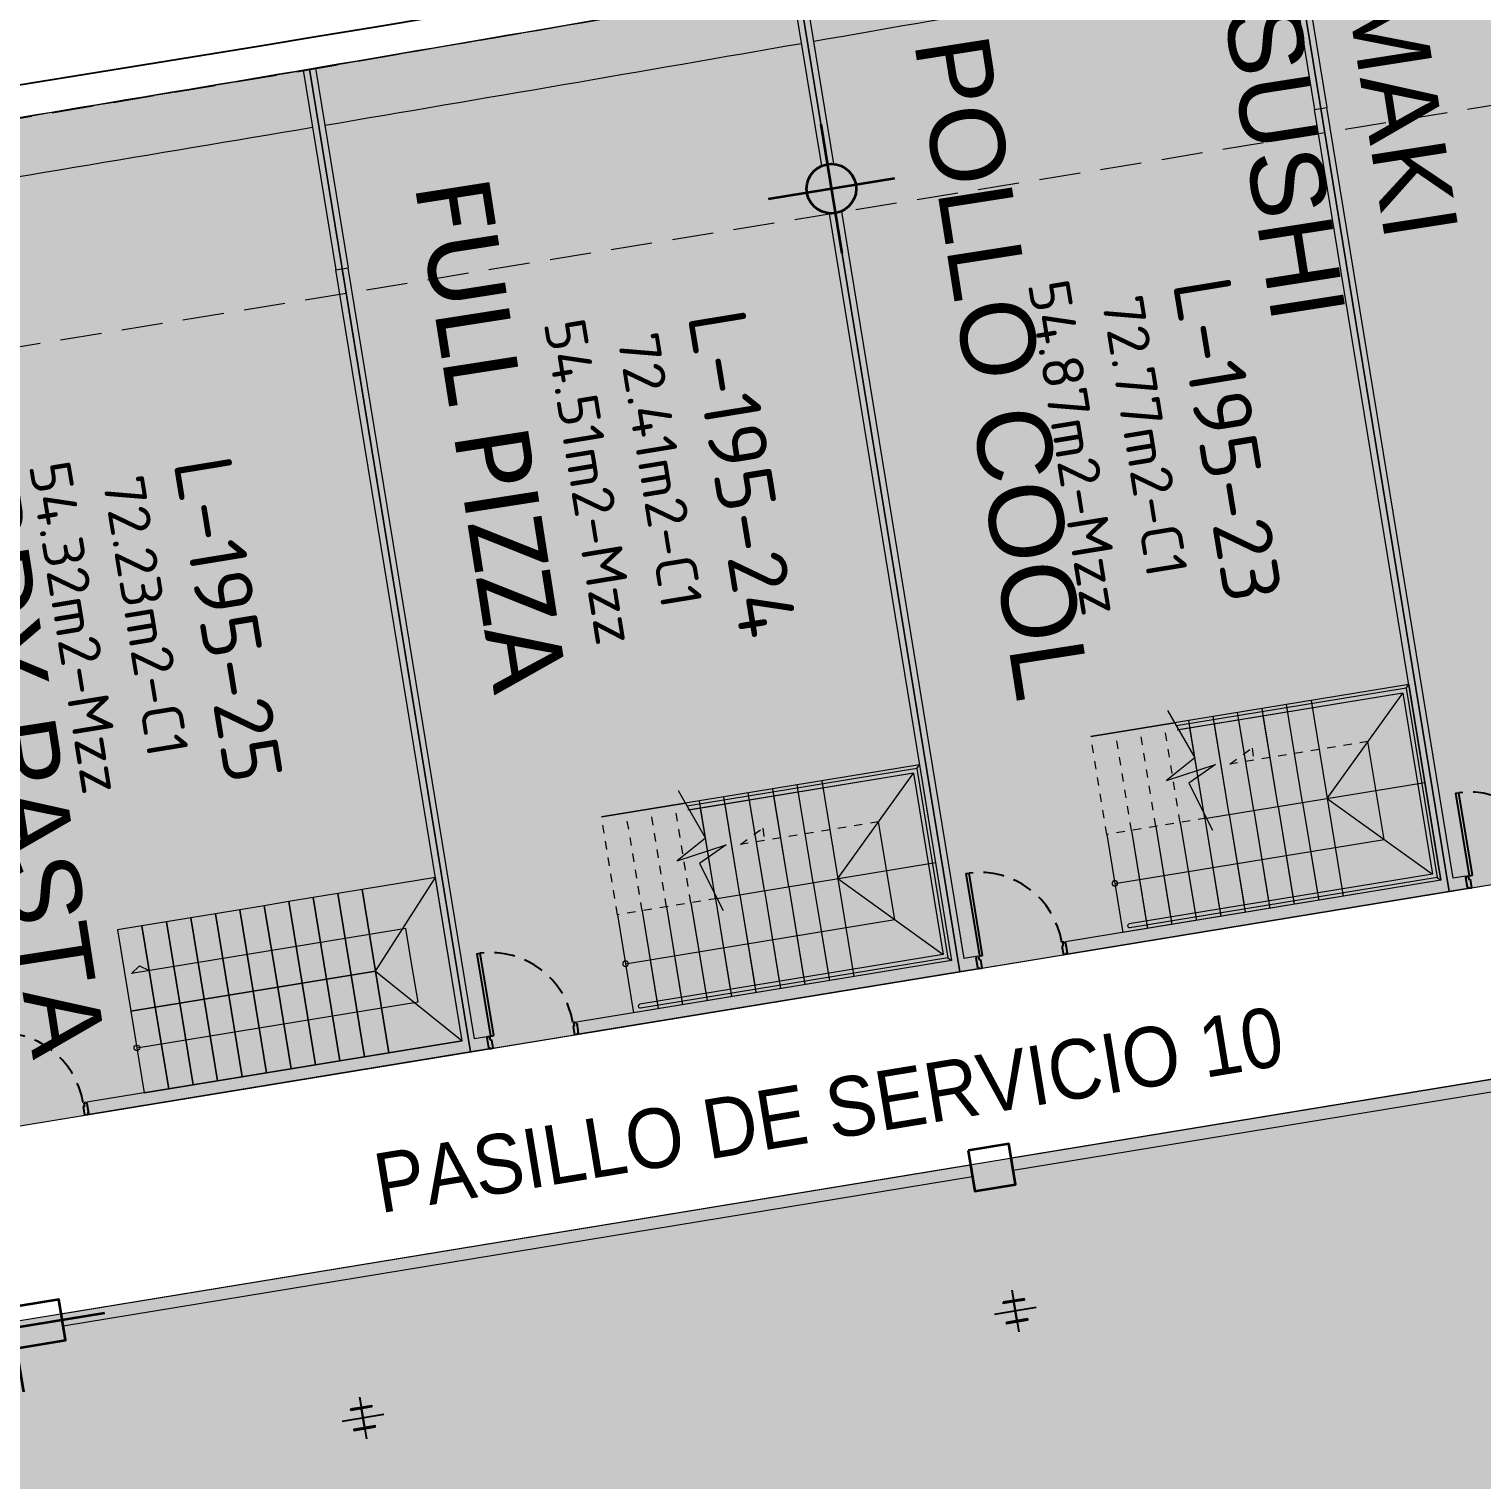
# Model space of a CAD drawing. Header units: metres. Extents: x 2 to 659295185, y -28 to 1124222152.
# Drawn here: x 655574.63 to 655592.21, y 1126398.99 to 1126416.55 of the extents above; entities that cross this region are included whole.
import ezdxf
from ezdxf.enums import TextEntityAlignment as Align

# ---------------------------------------------------------------- set-up
doc = ezdxf.new("R2010")
doc.units = ezdxf.units.M
doc.header["$MEASUREMENT"] = 0
for name, pattern in [('ACAD_ISO04W100', [30, 24, -3, 0, -3]), ('CCSM_C1_CUERPO CK$0$DASHED', [0.75, 0.5, -0.25]), ('CCSM_C1_CUERPO EL$0$CONTINUA', [0]), ('CCSM_C1_CUERPO EL$0$DASHED', [0.75, 0.5, -0.25]), ('CONTINUA', [0]), ('DASHDOT', [1, 0.5, -0.25, 0, -0.25]), ('HIDDEN', [0.375, 0.25, -0.125])]:
    doc.linetypes.add(name, pattern=pattern)
doc.layers.get('0').update_dxf_attribs({"linetype": 'CONTINUOUS'})
for name, color, linetype in [('+ARQ-ejes', 8, 'ACAD_ISO04W100'), ('+ARQ-estructura', 2, 'CONTINUOUS'), ('CCSM_C1_CUERPO BJ$0$A-LOCAL ID', 7, 'CONTINUOUS'), ('CCSM_C1_CUERPO BJ$0$ID_Nº LOCAL', 7, 'CONTINUOUS'), ('CCSM_C1_CUERPO CK$0$A-VISTA 4', 8, 'CONTINUOUS'), ('CCSM_C1_CUERPO EL$0$A-AREAS COMERCIALES', 151, 'CONTINUOUS'), ('CCSM_C1_CUERPO EL$0$A-LOCAL ID', 7, 'CONTINUOUS'), ('CCSM_C1_CUERPO EL$0$A-PARED', 2, 'CCSM_C1_CUERPO EL$0$CONTINUA'), ('CCSM_C1_CUERPO EL$0$A-PROYECCIONES', 5, 'CCSM_C1_CUERPO EL$0$DASHED'), ('CCSM_C1_CUERPO EL$0$A-PUERTA', 5, 'CCSM_C1_CUERPO EL$0$CONTINUA'), ('CCSM_C1_CUERPO EL$0$A-VISTA 3', 5, 'CONTINUOUS'), ('CCSM_C1_CUERPO EL$0$ID_AREA EXACTA', 7, 'CONTINUOUS'), ('CCSM_C1_CUERPO EL$0$ID_Nº LOCAL', 7, 'CONTINUOUS'), ('CCSM_C1_CUERPO EL$0$ID_RUBRO', 7, 'CONTINUOUS'), ('MESAS DE FERIA', 7, 'CONTINUOUS')]:
    doc.layers.add(name, color=color, linetype=linetype)
for name, color, linetype, lineweight in [('CCSM_XREF ESTRUCTURA15$0$E-CA-COLUMNA', 2, 'CONTINUOUS', 35), ('CCSM_XREF ESTRUCTURA15$0$E-CE-COLUMNA', 2, 'CONTINUOUS', 35), ('LOCALES ASIGNADOS', 41, 'DASHDOT', 0), ('LOCALES FERIA', 11, 'CONTINUOUS', 0), ('NOMBRES LOCATARIOS', 7, 'CONTINUA', 0), ('XREF ESCALERAS', 252, 'CONTINUOUS', 0)]:
    doc.layers.add(name, color=color, linetype=linetype, lineweight=lineweight)
doc.styles.add('CCSM_C1_CUERPO BJ$0$ROMANS', font='romans__.ttf')
doc.styles.add('CCSM_C1_CUERPO BJ$0$sigo', font='arial.ttf', dxfattribs={"width": 0.9})
doc.styles.add('CCSM_C1_CUERPO EL$0$ROMANS', font='romans__.ttf')
doc.styles.get("Standard").update_dxf_attribs({"font": 'tahoma.ttf'})

# ---------------------------------------------------------------- blocks, each defined once
blk = doc.blocks.new('CCSM_XREF ESTRUCTURA15$0$CCSM_COLUMNA REC')
at = {"layer": 'CCSM_XREF ESTRUCTURA15$0$E-CA-COLUMNA'}
blk.add_lwpolyline([(-0.25, -0.25), (0.25, -0.25), (0.25, 0.25), (-0.25, 0.25)], close=True, dxfattribs=at)
blk = doc.blocks.new('CCSM_XREF ESTRUCTURA15$0$COLUM REC 120x50 mid')
at = {"color": 5}
for p, q in [((0, 1.124), (0, -1.124)), ((-0.789, 0), (0.789, 0))]:
    blk.add_line(p, q, dxfattribs=at)
at = {"color": 2}
blk.add_lwpolyline([(-0.25, 0.6), (-0.25, -0.6), (0.25, -0.6), (0.25, 0.6)], close=True, dxfattribs=at)
blk = doc.blocks.new('CCSM_C1_CUERPO BJ$0$IDENT LOCAL')
at = {"style": 'CCSM_C1_CUERPO BJ$0$ROMANS'}
for tag, height, p in [('AREA-EXACTA', 0.5, (0.587, 0.096)), ('NºLOCAL', 0.7, (1.17, 0.119)), ('RUBRO', 0.35, (0, 0)), ('USO', 0.35, (-0.587, -0.096))]:
    blk.add_attdef(tag, text='', height=height, rotation=279.3085, dxfattribs=at).set_placement(p, align=Align.BOTTOM_CENTER)
blk = doc.blocks.new('CCSM_C1_CUERPO EL$0$P-IZQ 110-15')
for p, q in [((0.045, 1.01), (0.085, 1.01)), ((0.045, 1.01), (0.045, 0)), ((0.085, 0), (0.085, 1.01)), ((0, -0.015), (0.015, -0.015)), ((0, -0.015), (0, -0.135)), ((0, -0.135), (0.015, -0.135)), ((0.015, 0), (0.035, 0)), ((0.015, -0.015), (0.015, 0)), ((0.015, -0.135), (0.015, -0.15)), ((0.015, -0.15), (0.05, -0.15)), ((0.035, 0), (0.035, -0.045)), ((0.035, -0.045), (0.05, -0.045)), ((0.045, 0), (0.085, 0)), ((0.05, -0.045), (0.05, -0.15)), ((1.065, -0.045), (1.05, -0.045)), ((1.05, -0.045), (1.05, -0.15)), ((1.085, -0.15), (1.05, -0.15)), ((1.065, 0), (1.065, -0.045)), ((1.085, 0), (1.065, 0)), ((1.085, -0.015), (1.085, 0)), ((1.1, -0.015), (1.085, -0.015)), ((1.1, -0.135), (1.085, -0.135)), ((1.085, -0.135), (1.085, -0.15)), ((1.1, -0.015), (1.1, -0.135))]:
    blk.add_line(p, q)
at = {"color": 8, "linetype": 'CCSM_C1_CUERPO EL$0$DASHED', "ltscale": 0.5}
blk.add_arc((0.045, 0), 1.011, 360, 87.732, dxfattribs=at)
blk = doc.blocks.new('CCSM_XREF ESTRUCTURA15$0$CCSM_COLUM REDONDA')
at = {"color": 5}
for p, q in [((0, 0.774), (0, -0.774)), ((-0.789, 0), (0.789, 0))]:
    blk.add_line(p, q, dxfattribs=at)
blk.add_circle((0, 0), 0.3)
blk = doc.blocks.new('STAIRS2')
for p, q in [((655560.082, 1126407.36), (655561.096, 1126407.526)), ((655561.096, 1126407.526), (655560.082, 1126407.36))]:
    blk.add_line(p, q)
at = {"layer": 'XREF ESCALERAS', "linetype": 'HIDDEN', "ltscale": 0.02}
for p, q in [((655560.082, 1126407.36), (655561.096, 1126407.526)), ((655560.698, 1126406.245), (655560.504, 1126407.429)), ((655560.994, 1126406.293), (655560.8, 1126407.477)), ((655561.291, 1126406.342), (655561.096, 1126407.526)), ((655560.402, 1126406.196), (655560.208, 1126407.38))]:
    blk.add_line(p, q, dxfattribs=at)
at = {"layer": 'XREF ESCALERAS'}
for p, q in [((655557.248, 1126406.895), (655560.082, 1126407.36)), ((655557.294, 1126406.862), (655560.073, 1126407.318)), ((655557.294, 1126406.862), (655560.073, 1126407.318)), ((655557.351, 1126406.821), (655560.082, 1126407.268)), ((655557.351, 1126406.821), (655560.063, 1126407.265)), ((655559.327, 1126407.195), (655559.32, 1126407.235)), ((655559.514, 1126406.051), (655559.32, 1126407.235)), ((655559.623, 1126407.244), (655559.616, 1126407.283)), ((655559.81, 1126406.099), (655559.616, 1126407.283)), ((655560.106, 1126406.148), (655559.912, 1126407.332)), ((655560.106, 1126406.148), (655559.927, 1126407.243)), ((655558.432, 1126407.089), (655558.438, 1126407.05)), ((655558.432, 1126407.089), (655558.82, 1126404.721)), ((655558.735, 1126407.098), (655558.728, 1126407.138)), ((655558.922, 1126405.954), (655558.728, 1126407.138)), ((655559.031, 1126407.147), (655559.024, 1126407.186)), ((655559.218, 1126406.002), (655559.024, 1126407.186)), ((655559.218, 1126406.002), (655559.039, 1126407.097)), ((655559.514, 1126406.051), (655559.335, 1126407.146)), ((655559.81, 1126406.099), (655559.631, 1126407.194)), ((655557.248, 1126406.895), (655557.636, 1126404.527)), ((655557.248, 1126406.895), (655557.636, 1126404.527)), ((655557.294, 1126406.862), (655557.248, 1126406.895)), ((655557.294, 1126406.862), (655557.669, 1126404.573)), ((655557.294, 1126406.862), (655557.669, 1126404.573)), ((655557.351, 1126406.821), (655557.71, 1126404.63)), ((655558.626, 1126405.905), (655557.351, 1126406.821)), ((655557.351, 1126406.821), (655557.71, 1126404.63)), ((655558.131, 1126405.216), (655557.937, 1126406.4)), ((655561.291, 1126406.342), (655561.485, 1126405.157)), ((655561.291, 1126406.342), (655561.485, 1126405.157)), ((655560.402, 1126406.196), (655560.582, 1126405.101)), ((655560.402, 1126406.196), (655560.596, 1126405.012)), ((655560.698, 1126406.245), (655560.878, 1126405.149)), ((655560.698, 1126406.245), (655560.893, 1126405.06)), ((655560.994, 1126406.293), (655561.174, 1126405.198)), ((655560.994, 1126406.293), (655561.189, 1126405.109)), ((655560.087, 1126406.144), (655557.442, 1126405.711)), ((655559.218, 1126406.002), (655559.398, 1126404.907)), ((655559.218, 1126406.002), (655559.412, 1126404.818)), ((655559.514, 1126406.051), (655559.694, 1126404.955)), ((655559.514, 1126406.051), (655559.708, 1126404.866)), ((655559.81, 1126406.099), (655559.99, 1126405.004)), ((655559.81, 1126406.099), (655560.004, 1126404.915)), ((655560.106, 1126406.148), (655560.286, 1126405.052)), ((655560.106, 1126406.148), (655560.3, 1126404.963)), ((655558.626, 1126405.905), (655557.71, 1126404.63)), ((655558.922, 1126405.954), (655559.102, 1126404.858)), ((655558.922, 1126405.954), (655559.116, 1126404.769)), ((655561.388, 1126405.75), (655558.131, 1126405.216)), ((655557.636, 1126404.527), (655561.485, 1126405.157)), ((655557.636, 1126404.527), (655561.485, 1126405.157)), ((655557.669, 1126404.573), (655561.387, 1126405.182)), ((655557.669, 1126404.573), (655561.387, 1126405.182)), ((655557.71, 1126404.63), (655561.381, 1126405.232)), ((655557.71, 1126404.63), (655561.381, 1126405.232)), ((655560.886, 1126405.1), (655560.893, 1126405.06)), ((655561.182, 1126405.149), (655561.189, 1126405.109)), ((655559.998, 1126404.954), (655560.004, 1126404.915)), ((655560.294, 1126405.003), (655560.3, 1126404.963)), ((655560.59, 1126405.052), (655560.596, 1126405.012)), ((655558.814, 1126404.76), (655558.82, 1126404.721)), ((655559.11, 1126404.809), (655559.116, 1126404.769)), ((655559.406, 1126404.857), (655559.412, 1126404.818)), ((655559.702, 1126404.906), (655559.708, 1126404.866)), ((655557.669, 1126404.573), (655557.636, 1126404.527))]:
    blk.add_line(p, q, dxfattribs=at)
at = {"layer": 'XREF ESCALERAS', "linetype": 'CCSM_C1_CUERPO CK$0$DASHED', "ltscale": 0.02}
for p, q in [((655559.608, 1126406.674), (655559.292, 1126406.773)), ((655559.292, 1126406.773), (655559.319, 1126406.627)), ((655557.937, 1126406.4), (655559.608, 1126406.674)), ((655560.087, 1126406.144), (655561.291, 1126406.342)), ((655560.087, 1126406.144), (655561.291, 1126406.342))]:
    blk.add_line(p, q, dxfattribs=at)
at = {"layer": 'XREF ESCALERAS'}
blk.add_lwpolyline([(655560.116, 1126407.531), (655559.986, 1126406.882), (655560.398, 1126406.729), (655559.773, 1126406.724), (655560.154, 1126406.613), (655560.064, 1126405.983)], dxfattribs=at)
blk.add_lwpolyline([(655560.116, 1126407.531), (655559.986, 1126406.882), (655560.398, 1126406.729), (655559.773, 1126406.724), (655560.154, 1126406.613), (655560.064, 1126405.983)], dxfattribs=at)
at = {"layer": 'XREF ESCALERAS', "linetype": 'CCSM_C1_CUERPO CK$0$DASHED', "ltscale": 0.02}
blk.add_lwpolyline([(655557.937, 1126406.4), (655559.608, 1126406.674), (655559.292, 1126406.773), (655559.319, 1126406.627)], dxfattribs=at)
at = {"layer": 'XREF ESCALERAS'}
blk.add_circle((655561.388, 1126405.75), 0.0332, dxfattribs=at)
blk.add_arc((655561.38, 1126405.206), 0.0253, 287.3371, 88.5915, dxfattribs=at)
blk.add_arc((655561.38, 1126405.206), 0.0253, 287.3371, 88.5915, dxfattribs=at)
blk = doc.blocks.new('CCSM_C1_CUERPO EL$0$IDENT LOCAL')
at = {"style": 'CCSM_C1_CUERPO EL$0$ROMANS'}
for tag, height, p in [('NºLOCAL', 0.7, (0.201, 1.671)), ('AREA-EXACTA', 0.5, (0, 0.85)), ('RUBRO', 0.35, (0, 0)), ('USO', 0.35, (0, -0.85))]:
    blk.add_attdef(tag, text='', height=height, dxfattribs=at).set_placement(p, align=Align.BOTTOM_CENTER)

msp = doc.modelspace()

# ---------------------------------------------------------------- hatches: boundary and pattern name
at = {"layer": 'LOCALES ASIGNADOS'}
h = msp.add_hatch(color=256, dxfattribs=at)
edge = h.paths.add_edge_path()
edge.add_arc((219491.1056, 1054914.3756), 441878.9229, 9.308049718, 9.309563548, ccw=False)
edge.add_line((655551.8097, 1126384.9626), (655564.5398, 1126387.0492))
edge.add_line((655564.5398, 1126387.0492), (655562.5867, 1126398.9652))
edge.add_line((655562.5867, 1126398.9652), (655552.3922, 1126397.2942))
edge.add_line((655552.3922, 1126397.2942), (655552.4569, 1126396.8995))
edge.add_line((655552.4569, 1126396.8995), (655549.9212, 1126396.4839))
h = msp.add_hatch(color=256, dxfattribs=at)
edge = h.paths.add_edge_path()
edge.add_line((655513.5683, 1126469.8955), (655525.4103, 1126471.8365))
edge.add_arc((823004.9948, 1153921.5169), 169714.1602, 189.307944851, 189.309970477)
edge.add_line((655526.3809, 1126465.9155), (655514.5388, 1126463.9745))
edge.add_line((655514.5388, 1126463.9745), (655513.5683, 1126469.8955))
h = msp.add_hatch(color=256, dxfattribs=at)
edge = h.paths.add_edge_path()
edge.add_line((655527.1552, 1126387.0016), (655538.9973, 1126388.9427))
edge.add_arc((823018.0965, 1153841.5836), 169714.1602, 189.306932041, 189.308957667, ccw=False)
edge.add_line((655538.0268, 1126394.8637), (655526.1848, 1126392.9226))
edge.add_line((655526.1848, 1126392.9226), (655527.1552, 1126387.0016))
h.paths.add_polyline_path([(655539.9677, 1126383.0216), (655538.9972, 1126388.9427), (655527.1552, 1126387.0017), (655528.1257, 1126381.0806)])
h = msp.add_hatch(color=256, dxfattribs=at)
edge = h.paths.add_edge_path()
edge.add_arc((691312.3147, 1132240.3442), 36223.8148, 189.27992105, 189.33698147)
edge.add_line((655568.4218, 1126363.3652), (655625.1157, 1126372.655))
edge.add_line((655625.1157, 1126372.655), (655622.4869, 1126388.6938))
edge.add_line((655622.4869, 1126388.6938), (655613.0873, 1126387.1531))
edge.add_line((655613.0873, 1126387.1531), (655609.9546, 1126406.7292))
edge.add_line((655609.9546, 1126406.7292), (655562.5867, 1126398.9652))
at = {"layer": 'LOCALES FERIA'}
h = msp.add_hatch(color=11, dxfattribs=at)
edge = h.paths.add_edge_path()
edge.add_line((655597.7366, 1126407.0826), (655595.7511, 1126419.196))
edge.add_arc((655377.7276, 1127600.5384), 1201.2927, 280.1703887, 280.4566032, ccw=False)
edge.add_line((655589.8472, 1126418.1217), (655591.8156, 1126406.1121))
edge.add_line((655591.8156, 1126406.1121), (655597.7366, 1126407.0826))
h = msp.add_hatch(color=11, dxfattribs=at)
edge = h.paths.add_edge_path()
edge.add_line((655591.8156, 1126406.1121), (655589.8472, 1126418.1217))
edge.add_arc((655377.7276, 1127600.5384), 1201.2927, 279.8841948, 280.1703887, ccw=False)
edge.add_line((655583.9383, 1126417.0769), (655585.8946, 1126405.1416))
edge.add_line((655585.8946, 1126405.1416), (655591.8156, 1126406.1121))
h = msp.add_hatch(color=11, dxfattribs=at)
edge = h.paths.add_edge_path()
edge.add_line((655585.8946, 1126405.1416), (655583.9383, 1126417.0769))
edge.add_arc((655377.7276, 1127600.5384), 1201.2927, 279.5980162, 279.8841948, ccw=False)
edge.add_line((655578.0247, 1126416.0617), (655579.9736, 1126404.1711))
edge.add_line((655579.9736, 1126404.1711), (655585.8946, 1126405.1416))
h = msp.add_hatch(color=11, dxfattribs=at)
edge = h.paths.add_edge_path()
edge.add_line((655579.9736, 1126404.1711), (655578.0247, 1126416.0617))
edge.add_arc((655377.7276, 1127600.5384), 1201.2927, 279.3118439, 279.5980162, ccw=False)
edge.add_line((655572.1062, 1126415.076), (655574.0527, 1126403.2006))
edge.add_line((655574.0527, 1126403.2006), (655579.9736, 1126404.1711))

# ---------------------------------------------------------------- linework, layer by layer
at = {"layer": '+ARQ-ejes', "linetype": 'ACAD_ISO04W100', "ltscale": 10}
for p, q in [((655586.526, 1126401.2892), (655586.6089, 1126400.7835)), ((655586.8203, 1126401.0778), (655586.3146, 1126400.9949)), ((655578.6314, 1126399.9952), (655578.7142, 1126399.4895)), ((655578.9256, 1126399.7838), (655578.42, 1126399.7009))]:
    msp.add_line(p, q, dxfattribs=at)
at = {"layer": '+ARQ-estructura', "color": 1, "linetype": 'Continuous', "ltscale": 5}
for points in [[(655586.4181, 1126401.1436), (655586.4201, 1126401.1318), (655586.539, 1126401.1513, -0.4142136), (655586.5447, 1126401.1471), (655586.5813, 1126400.9241, -0.4142136), (655586.5772, 1126400.9184), (655586.4583, 1126400.8989), (655586.4602, 1126400.887), (655586.7168, 1126400.9291), (655586.7148, 1126400.9409), (655586.5959, 1126400.9214, -0.4142136), (655586.5902, 1126400.9256), (655586.5536, 1126401.1486, -0.4142136), (655586.5578, 1126401.1543), (655586.6767, 1126401.1738), (655586.6747, 1126401.1857)], [(655578.5235, 1126399.8496), (655578.5254, 1126399.8378), (655578.6443, 1126399.8573, -0.4142136), (655578.6501, 1126399.8531), (655578.6866, 1126399.6301, -0.4142136), (655578.6825, 1126399.6244), (655578.5636, 1126399.6049), (655578.5655, 1126399.593), (655578.8221, 1126399.6351), (655578.8202, 1126399.6469), (655578.7013, 1126399.6274, -0.4142136), (655578.6955, 1126399.6316), (655578.659, 1126399.8546, -0.4142136), (655578.6631, 1126399.8603), (655578.782, 1126399.8798), (655578.7801, 1126399.8917)]]:
    msp.add_lwpolyline(points, format="xyb", close=True, dxfattribs=at)
at = {"layer": 'CCSM_C1_CUERPO CK$0$A-VISTA 4', "lineweight": 5}
for radius, start, end in [(1196.2927, 278.1177294, 282.1897732), (1201.9927, 279.887432, 280.1663113), (1201.9927, 279.6014227, 279.8802816), (1201.9927, 279.3154143, 279.5942725)]:
    msp.add_arc((655377.7276, 1127600.5384), radius, start, end, dxfattribs=at)
at = {"layer": 'CCSM_C1_CUERPO EL$0$A-AREAS COMERCIALES', "lineweight": 5}
for points in [[(655538.5815, 1126465.4833), (655549.4499, 1126399.168), (655625.7204, 1126411.6693), (655626.1491, 1126409.0542), (655612.2276, 1126406.7724), (655613.93, 1126396.3859), (655625.6975, 1126398.3146), (655626.2141, 1126395.1693), (655630.0694, 1126395.8012), (655629.5227, 1126399.1363), (655629.4985, 1126399.2843), (655632.4765, 1126399.772), (655630.7242, 1126410.4628), (655633.5963, 1126410.9336), (655633.2485, 1126413.0552), (655630.4258, 1126412.5926), (655628.9458, 1126421.6221), (655631.4622, 1126422.0345), (655631.3651, 1126422.6266), (655631.9572, 1126422.7237), (655631.6499, 1126424.5986), (655631.4088, 1126426.07)], [(655591.8156, 1126406.1121), (655590.2628, 1126415.5857)], [(655584.3418, 1126414.6151), (655585.8946, 1126405.1416)], [(655579.9736, 1126404.1711), (655578.4209, 1126413.6447)], [(655551.8097, 1126384.9626), (655563.6517, 1126386.9036), (655561.6985, 1126398.8196), (655610.0286, 1126406.7413), (655613.211, 1126387.3254), (655622.6106, 1126388.866), (655625.2633, 1126372.682), (655567.5336, 1126363.2197), (655565.5927, 1126375.0616), (655553.487, 1126373.0774), (655552.9688, 1126377.076), (655552.723, 1126378.9115), (655552.2692, 1126382.0232), (655551.8097, 1126384.9626)]]:
    msp.add_lwpolyline(points, dxfattribs=at)
for points in [[(655597.7366, 1126407.0826), (655595.7511, 1126419.196, -0.0012488), (655589.8472, 1126418.1217), (655591.8156, 1126406.1121)], [(655591.8156, 1126406.1121), (655589.8472, 1126418.1217, -0.0012488), (655583.9383, 1126417.0769), (655585.8946, 1126405.1416)], [(655585.8946, 1126405.1416), (655583.9383, 1126417.0769, -0.0012487), (655578.0247, 1126416.0617), (655579.9736, 1126404.1711)], [(655579.9736, 1126404.1711), (655578.0247, 1126416.0617, -0.0012487), (655572.1062, 1126415.076), (655574.0527, 1126403.2006)]]:
    msp.add_lwpolyline(points, format="xyb", close=True, dxfattribs=at)
at = {"layer": 'CCSM_C1_CUERPO EL$0$A-PARED', "color": 3, "lineweight": 5}
for points in [[(655589.7733, 1126418.1084), (655590.1888, 1126415.5735)], [(655589.921, 1126418.1349), (655590.3368, 1126415.5978)], [(655583.8644, 1126417.064), (655584.2208, 1126414.8897)], [(655584.0122, 1126417.0897), (655584.3688, 1126414.9139)], [(655577.9507, 1126416.0492), (655578.3468, 1126413.6325)], [(655578.0986, 1126416.0742), (655578.4949, 1126413.6568)]]:
    msp.add_lwpolyline(points, dxfattribs=at)
at = {"layer": 'CCSM_C1_CUERPO EL$0$A-PARED', "lineweight": 5}
for points in [[(655590.1888, 1126415.5735), (655590.3368, 1126415.5978)], [(655591.7174, 1126406.248), (655590.1888, 1126415.5735)], [(655591.8654, 1126406.2722), (655590.3368, 1126415.5978)], [(655584.3148, 1126414.3164), (655585.7964, 1126405.2775)], [(655584.4628, 1126414.3406), (655585.9444, 1126405.3017)], [(655578.3468, 1126413.6325), (655578.4949, 1126413.6568)], [(655579.8754, 1126404.307), (655578.3468, 1126413.6325)], [(655580.0234, 1126404.3312), (655578.4949, 1126413.6568)], [(655591.7174, 1126406.248), (655587.173, 1126405.5031)], [(655592.0134, 1126406.2965), (655591.8654, 1126406.2722)], [(655592.0377, 1126406.1485), (655592.0134, 1126406.2965)], [(655592.0377, 1126406.1485), (655587.1973, 1126405.3551)], [(655587.173, 1126405.5031), (655587.1973, 1126405.3551)], [(655585.7964, 1126405.2775), (655581.2569, 1126404.5334)], [(655586.0875, 1126405.3252), (655585.9444, 1126405.3017)], [(655586.0875, 1126405.3252), (655586.1117, 1126405.1772)], [(655586.1117, 1126405.1772), (655581.2812, 1126404.3854)], [(655581.2812, 1126404.3854), (655581.2569, 1126404.5334)], [(655579.8754, 1126404.307), (655575.331, 1126403.5621)], [(655580.1714, 1126404.3555), (655580.0234, 1126404.3312)], [(655580.1957, 1126404.2075), (655580.1714, 1126404.3555)], [(655580.1957, 1126404.2075), (655575.3553, 1126403.4141)], [(655575.331, 1126403.5621), (655575.3553, 1126403.4141)]]:
    msp.add_lwpolyline(points, dxfattribs=at)
for points in [[(655586.5174, 1126402.8876), (655586.5416, 1126402.7396), (655597.8902, 1126404.5997), (655597.8659, 1126404.7477)], [(655575.045, 1126400.8552), (655575.0208, 1126401.0032), (655586.0239, 1126402.8067), (655586.0482, 1126402.6587)]]:
    msp.add_lwpolyline(points, close=True, dxfattribs=at)
at = {"layer": 'CCSM_C1_CUERPO EL$0$A-PARED', "color": 3, "lineweight": 5}
msp.add_arc((655377.7276, 1127600.5384), 1201.2927, 279.594439, 279.6015934, dxfattribs=at)
at = {"layer": 'CCSM_C1_CUERPO EL$0$A-PROYECCIONES', "lineweight": 5}
msp.add_lwpolyline([(655421.1065, 1126403.1157, 0.0062103), (655452.1715, 1126404.6309, 0.0092237), (655503.3398, 1126408.847, 0.0058318), (655535.1153, 1126412.626), (655535.6132, 1126409.5887, 0.0194724), (655631.4645, 1126426.348, 0.0707147)], format="xyb", dxfattribs=at)
msp.add_lwpolyline([(655625.9113, 1126421.1247), (655619.9163, 1126420.1421), (655608.0743, 1126418.2011), (655596.2323, 1126416.2601), (655584.3904, 1126414.3191), (655560.9531, 1126410.4776)], dxfattribs=at)
at = {"layer": 'CCSM_C1_CUERPO EL$0$A-VISTA 3', "lineweight": 5}
for start, end in [(279.6015934, 279.8806146), (279.3154181, 279.594439)]:
    msp.add_arc((655377.7276, 1127600.5384), 1201.2927, start, end, dxfattribs=at)
at = {"layer": 'MESAS DE FERIA'}
msp.add_arc((655435.616, 1127281.3346), 876.538, 277.3238872, 283.2378814, dxfattribs=at)
at = {"layer": 'XREF ESCALERAS', "color": 3}
for q in [(655579.5519, 1126406.2806), (655579.8754, 1126404.307)]:
    msp.add_line((655578.8255, 1126405.1482), q, dxfattribs=at)
for points in [[(655579.7136, 1126405.2938), (655579.5519, 1126406.2806), (655578.6637, 1126406.1351), (655578.8255, 1126405.1482), (655578.8255, 1126405.1482)], [(655575.9377, 1126404.2189), (655578.8983, 1126404.7041), (655579.3394, 1126404.7765), (655579.2666, 1126405.2205), (655579.1938, 1126405.6646), (655578.7527, 1126405.5923), (655575.8709, 1126405.1199), (655575.9681, 1126405.2129), (655576.0882, 1126405.1556)], [(655578.8255, 1126405.1482), (655578.8255, 1126405.1482), (655578.9872, 1126404.1614), (655579.8754, 1126404.307), (655579.7136, 1126405.2938), (655579.7136, 1126405.2938)]]:
    msp.add_lwpolyline(points, dxfattribs=at)
for points in [[(655577.9373, 1126405.0026), (655577.7756, 1126405.9895), (655577.477, 1126405.9405), (655577.6413, 1126404.9541)], [(655578.2334, 1126405.0512), (655578.0716, 1126406.038), (655577.7756, 1126405.9895), (655577.9373, 1126405.0026)], [(655578.5294, 1126405.0997), (655578.3677, 1126406.0865), (655578.0716, 1126406.038), (655578.2334, 1126405.0512)], [(655578.8255, 1126405.1482), (655578.6637, 1126406.1351), (655578.3677, 1126406.0865), (655578.5294, 1126405.0997)], [(655577.0492, 1126404.8571), (655576.8874, 1126405.8439), (655576.5914, 1126405.7954), (655576.7531, 1126404.8085)], [(655577.3452, 1126404.9056), (655577.1835, 1126405.8924), (655576.8874, 1126405.8439), (655577.0492, 1126404.8571)], [(655577.6413, 1126404.9541), (655577.477, 1126405.9405), (655577.1835, 1126405.8924), (655577.3452, 1126404.9056)], [(655576.161, 1126404.7115), (655575.9992, 1126405.6983), (655575.7032, 1126405.6498), (655575.8649, 1126404.663)], [(655576.457, 1126404.76), (655576.2953, 1126405.7469), (655575.9992, 1126405.6983), (655576.161, 1126404.7115)], [(655576.7531, 1126404.8085), (655576.5914, 1126405.7954), (655576.2953, 1126405.7469), (655576.4571, 1126404.76)], [(655578.6912, 1126404.1129), (655578.5294, 1126405.0997), (655578.2334, 1126405.0512), (655578.3951, 1126404.0643)], [(655578.9872, 1126404.1614), (655578.8255, 1126405.1482), (655578.5294, 1126405.0997), (655578.6912, 1126404.1129)], [(655577.803, 1126403.9673), (655577.6413, 1126404.9541), (655577.3452, 1126404.9056), (655577.507, 1126403.9187)], [(655578.0991, 1126404.0158), (655577.9373, 1126405.0026), (655577.6413, 1126404.9541), (655577.803, 1126403.9673)], [(655578.3951, 1126404.0643), (655578.2334, 1126405.0512), (655577.9373, 1126405.0026), (655578.0991, 1126404.0158)], [(655576.6188, 1126403.7731), (655576.4571, 1126404.76), (655576.161, 1126404.7115), (655576.3228, 1126403.7246)], [(655576.9149, 1126403.8217), (655576.7531, 1126404.8085), (655576.4571, 1126404.76), (655576.6188, 1126403.7732)], [(655577.2109, 1126403.8702), (655577.0492, 1126404.8571), (655576.7531, 1126404.8085), (655576.9149, 1126403.8217)], [(655577.507, 1126403.9187), (655577.3452, 1126404.9056), (655577.0492, 1126404.8571), (655577.2109, 1126403.8702)], [(655576.3228, 1126403.7246), (655576.161, 1126404.7115), (655575.865, 1126404.663), (655576.0267, 1126403.6761)]]:
    msp.add_lwpolyline(points, close=True, dxfattribs=at)
msp.add_circle((655575.9377, 1126404.2189), 0.0342, dxfattribs=at)

# ---------------------------------------------------------------- block references
at = {"layer": 'CCSM_C1_CUERPO BJ$0$A-LOCAL ID', "lineweight": 5}
ref = msp.add_blockref('CCSM_C1_CUERPO BJ$0$IDENT LOCAL', (655584.5985, 1126401.7069), dxfattribs=dict(at, xscale=0.9000000000244517, yscale=0.9000000000244517, zscale=0.9000000000244517, rotation=9.322235950626997))
ref.add_attrib('NºLOCAL', 'PASILLO DE SERVICIO 10', dxfattribs={"layer": 'CCSM_C1_CUERPO BJ$0$ID_Nº LOCAL', "height": 0.72, "rotation": 9.32224, "style": 'CCSM_C1_CUERPO BJ$0$sigo', "width": 0.9}).set_placement((655584.4016, 1126402.9059), align=Align.BOTTOM_CENTER)
at = {"layer": 'CCSM_C1_CUERPO EL$0$A-LOCAL ID', "lineweight": 5}
ref = msp.add_blockref('CCSM_C1_CUERPO EL$0$IDENT LOCAL', (655586.9, 1126411.4192), dxfattribs=dict(at, rotation=279.3084512864317))
ref.add_attrib('AREA-EXACTA', '72.77m2-C1', dxfattribs={"layer": 'CCSM_C1_CUERPO EL$0$ID_AREA EXACTA', "height": 0.5, "rotation": 279.30845, "style": 'CCSM_C1_CUERPO EL$0$ROMANS'}).set_placement((655587.7388, 1126411.5567), align=Align.BOTTOM_CENTER)
ref.add_attrib('RUBRO', '54.87m2-Mzz', dxfattribs={"layer": 'CCSM_C1_CUERPO EL$0$ID_RUBRO', "height": 0.5, "rotation": 279.30845, "style": 'CCSM_C1_CUERPO EL$0$ROMANS'}).set_placement((655586.9, 1126411.4192), align=Align.BOTTOM_CENTER)
ref.add_attrib('NºLOCAL', 'L-195-23', dxfattribs={"layer": 'CCSM_C1_CUERPO EL$0$ID_Nº LOCAL', "height": 0.7, "rotation": 279.30845, "style": 'CCSM_C1_CUERPO EL$0$ROMANS'}).set_placement((655588.5816, 1126411.4907), align=Align.BOTTOM_CENTER)
ref = msp.add_blockref('CCSM_C1_CUERPO EL$0$IDENT LOCAL', (655581.0331, 1126411.0055), dxfattribs=dict(at, rotation=279.3084512864317))
ref.add_attrib('AREA-EXACTA', '72.41m2-C1', dxfattribs={"layer": 'CCSM_C1_CUERPO EL$0$ID_AREA EXACTA', "height": 0.5, "rotation": 279.30845, "style": 'CCSM_C1_CUERPO EL$0$ROMANS'}).set_placement((655581.8719, 1126411.1429), align=Align.BOTTOM_CENTER)
ref.add_attrib('RUBRO', '54.51m2-Mzz', dxfattribs={"layer": 'CCSM_C1_CUERPO EL$0$ID_RUBRO', "height": 0.5, "rotation": 279.30845, "style": 'CCSM_C1_CUERPO EL$0$ROMANS'}).set_placement((655581.0331, 1126411.0055), align=Align.BOTTOM_CENTER)
ref.add_attrib('NºLOCAL', 'L-195-24', dxfattribs={"layer": 'CCSM_C1_CUERPO EL$0$ID_Nº LOCAL', "height": 0.7, "rotation": 279.30845, "style": 'CCSM_C1_CUERPO EL$0$ROMANS'}).set_placement((655582.7147, 1126411.077), align=Align.BOTTOM_CENTER)
ref = msp.add_blockref('CCSM_C1_CUERPO EL$0$IDENT LOCAL', (655574.8104, 1126409.2417), dxfattribs=dict(at, rotation=279.3084512864317))
ref.add_attrib('AREA-EXACTA', '72.23m2-C1', dxfattribs={"layer": 'CCSM_C1_CUERPO EL$0$ID_AREA EXACTA', "height": 0.5, "rotation": 279.30845, "style": 'CCSM_C1_CUERPO EL$0$ROMANS'}).set_placement((655575.6492, 1126409.3792), align=Align.BOTTOM_CENTER)
ref.add_attrib('RUBRO', '54.32m2-Mzz', dxfattribs={"layer": 'CCSM_C1_CUERPO EL$0$ID_RUBRO', "height": 0.5, "rotation": 279.30845, "style": 'CCSM_C1_CUERPO EL$0$ROMANS'}).set_placement((655574.8104, 1126409.2417), align=Align.BOTTOM_CENTER)
ref.add_attrib('NºLOCAL', 'L-195-25', dxfattribs={"layer": 'CCSM_C1_CUERPO EL$0$ID_Nº LOCAL', "height": 0.7, "rotation": 279.30845, "style": 'CCSM_C1_CUERPO EL$0$ROMANS'}).set_placement((655576.492, 1126409.3132), align=Align.BOTTOM_CENTER)
at = {"layer": 'CCSM_C1_CUERPO EL$0$A-PUERTA', "lineweight": 5, "rotation": 9.308451266684852}
for p in [(655592.0134, 1126406.2965), (655586.0875, 1126405.3253), (655580.1714, 1126404.3555), (655574.2455, 1126403.3842)]:
    msp.add_blockref('CCSM_C1_CUERPO EL$0$P-IZQ 110-15', p, dxfattribs=at)
at = {"layer": 'CCSM_XREF ESTRUCTURA15$0$E-CE-COLUMNA', "lineweight": 5}
for name, p, rotation in [('CCSM_XREF ESTRUCTURA15$0$CCSM_COLUM REDONDA', (655584.3418, 1126414.6151), 279.3084512535203), ('CCSM_XREF ESTRUCTURA15$0$CCSM_COLUMNA REC', (655586.2828, 1126402.7732), 279.3084512601026), ('CCSM_XREF ESTRUCTURA15$0$COLUM REC 120x50 mid', (655574.4408, 1126400.8322), 99.3084512535203)]:
    msp.add_blockref(name, p, dxfattribs=dict(at, rotation=rotation))
at = {"layer": 'XREF ESCALERAS', "xscale": -1, "rotation": 18.61690262468385}
for p in [(1636438.9583, 268221.1504), (1636433.0373, 268220.1799)]:
    msp.add_blockref('STAIRS2', p, dxfattribs=at)

# ---------------------------------------------------------------- texts
at = {"layer": 'NOMBRES LOCATARIOS', "char_height": 0.9, "attachment_point": 1, "rotation": 278.87912}
for s, width, insert in [('{\\fArial|b0|i0|c0|p34;\\C7;MAKI SUSHI}', 5.923874, (655591.4609, 1126417.1309, 315.4987)), ('{\\fArial|b0|i0|c0|p34;\\C7;POLLO COOL}', 8.53708, (655586.2298, 1126416.5264, 315.4987)), ('{\\fArial|b0|i0|c0|p34;\\C7;DI DORDY PASTA}', 10.915857, (655573.9326, 1126414.6966, 315.4987)), ('{\\fCalibri|b0|i0|c0|p34;\\C7;FULL PIZZA}', 9.472359, (655580.1881, 1126414.7881, 315.4987))]:
    msp.add_mtext_dynamic_manual_height_columns(s, width=width, gutter_width=25, heights=[0], dxfattribs=dict(at, insert=insert))

doc.saveas('drawing.dxf')
